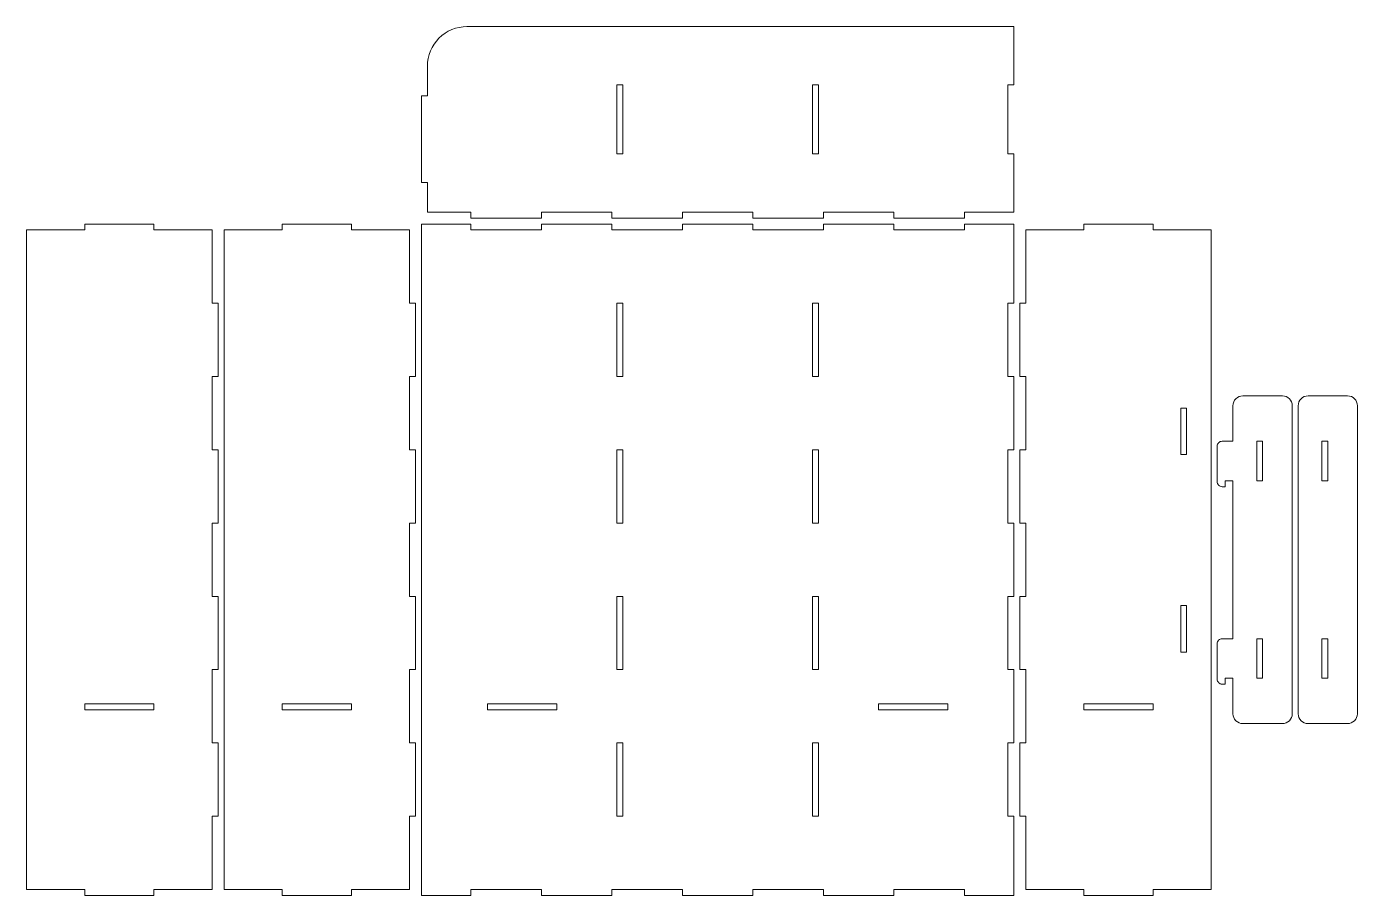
# Model space of a CAD drawing. Header units: millimetres. Extents: x 3376 to 4497, y 1392 to 2308.
# Drawn here: x 3402 to 4076, y 1868 to 2308 of the extents above; entities that cross this region are included whole.
import ezdxf

# ---------------------------------------------------------------- set-up
doc = ezdxf.new("R2010")
doc.units = ezdxf.units.MM
doc.header["$MEASUREMENT"] = 0
doc.layers.add('Camada 1', color=7, linetype='Continuous')

msp = doc.modelspace()

# ---------------------------------------------------------------- linework, layer by layer
at = {"layer": 'Camada 1', "color": 250, "lineweight": 20}
for points, knots in [([(3899.0278, 2278.4736), (3899.0278, 2278.4736), (3899.0278, 2243.4736), (3899.0278, 2243.4736), (3899.0278, 2243.4736), (3899.0278, 2243.4736), (3902.0278, 2243.4736), (3902.0278, 2243.4736), (3902.0278, 2243.4736), (3902.0278, 2243.4736), (3902.0278, 2213.9736), (3902.0278, 2213.9736), (3902.0278, 2213.9736), (3902.0278, 2213.9736), (3877.0278, 2213.9736), (3877.0278, 2213.9736), (3877.0278, 2213.9736), (3877.0278, 2213.9736), (3877.0278, 2210.9736), (3877.0278, 2210.9736), (3877.0278, 2210.9736), (3877.0278, 2210.9736), (3841.3135, 2210.9736), (3841.3135, 2210.9736), (3841.3135, 2210.9736), (3841.3135, 2210.9736), (3841.3135, 2213.9736), (3841.3135, 2213.9736), (3841.3135, 2213.9736), (3841.3135, 2213.9736), (3805.5992, 2213.9736), (3805.5992, 2213.9736), (3805.5992, 2213.9736), (3805.5992, 2213.9736), (3805.5992, 2210.9736), (3805.5992, 2210.9736), (3805.5992, 2210.9736), (3805.5992, 2210.9736), (3769.8849, 2210.9736), (3769.8849, 2210.9736), (3769.8849, 2210.9736), (3769.8849, 2210.9736), (3769.8849, 2213.9736), (3769.8849, 2213.9736), (3769.8849, 2213.9736), (3769.8849, 2213.9736), (3734.1707, 2213.9736), (3734.1707, 2213.9736), (3734.1707, 2213.9736), (3734.1707, 2213.9736), (3734.1707, 2210.9736), (3734.1707, 2210.9736), (3734.1707, 2210.9736), (3734.1707, 2210.9736), (3698.4564, 2210.9736), (3698.4564, 2210.9736), (3698.4564, 2210.9736), (3698.4564, 2210.9736), (3698.4564, 2213.9736), (3698.4564, 2213.9736), (3698.4564, 2213.9736), (3698.4564, 2213.9736), (3662.7421, 2213.9736), (3662.7421, 2213.9736), (3662.7421, 2213.9736), (3662.7421, 2213.9736), (3662.7421, 2210.9736), (3662.7421, 2210.9736), (3662.7421, 2210.9736), (3662.7421, 2210.9736), (3627.0278, 2210.9736), (3627.0278, 2210.9736), (3627.0278, 2210.9736), (3627.0278, 2210.9736), (3627.0278, 2213.9736), (3627.0278, 2213.9736), (3627.0278, 2213.9736), (3627.0278, 2213.9736), (3605.0278, 2213.9736), (3605.0278, 2213.9736), (3605.0278, 2213.9736), (3605.0278, 2213.9736), (3605.0278, 2228.9736), (3605.0278, 2228.9736), (3605.0278, 2228.9736), (3605.0278, 2228.9736), (3602.0278, 2228.9736), (3602.0278, 2228.9736), (3602.0278, 2228.9736), (3602.0278, 2228.9736), (3602.0278, 2272.9736), (3602.0278, 2272.9736), (3602.0278, 2272.9736), (3602.0278, 2272.9736), (3605.0278, 2272.9736), (3605.0278, 2272.9736), (3605.0278, 2272.9736), (3605.0278, 2272.9736), (3605.0278, 2287.9736), (3605.0278, 2287.9736), (3605.0278, 2287.9736), (3605.0278, 2293.2779), (3607.1349, 2298.365), (3610.8857, 2302.1157), (3610.8857, 2302.1157), (3614.6364, 2305.8665), (3619.7235, 2307.9736), (3625.0278, 2307.9736), (3625.0278, 2307.9736), (3625.0278, 2307.9736), (3902.0278, 2307.9736), (3902.0278, 2307.9736), (3902.0278, 2307.9736), (3902.0278, 2307.9736), (3902.0278, 2278.4736), (3902.0278, 2278.4736), (3902.0278, 2278.4736), (3902.0278, 2278.4736), (3899.0278, 2278.4736), (3899.0278, 2278.4736)], [0, 0, 0, 0, 0.03225806, 0.03225806, 0.03225806, 0.03225806, 0.06451613, 0.06451613, 0.06451613, 0.06451613, 0.09677419, 0.09677419, 0.09677419, 0.09677419, 0.12903226, 0.12903226, 0.12903226, 0.12903226, 0.16129032, 0.16129032, 0.16129032, 0.16129032, 0.19354839, 0.19354839, 0.19354839, 0.19354839, 0.22580645, 0.22580645, 0.22580645, 0.22580645, 0.25806452, 0.25806452, 0.25806452, 0.25806452, 0.29032258, 0.29032258, 0.29032258, 0.29032258, 0.32258065, 0.32258065, 0.32258065, 0.32258065, 0.35483871, 0.35483871, 0.35483871, 0.35483871, 0.38709677, 0.38709677, 0.38709677, 0.38709677, 0.41935484, 0.41935484, 0.41935484, 0.41935484, 0.4516129, 0.4516129, 0.4516129, 0.4516129, 0.48387097, 0.48387097, 0.48387097, 0.48387097, 0.51612903, 0.51612903, 0.51612903, 0.51612903, 0.5483871, 0.5483871, 0.5483871, 0.5483871, 0.58064516, 0.58064516, 0.58064516, 0.58064516, 0.61290323, 0.61290323, 0.61290323, 0.61290323, 0.64516129, 0.64516129, 0.64516129, 0.64516129, 0.67741935, 0.67741935, 0.67741935, 0.67741935, 0.70967742, 0.70967742, 0.70967742, 0.70967742, 0.74193548, 0.74193548, 0.74193548, 0.74193548, 0.77419355, 0.77419355, 0.77419355, 0.77419355, 0.80645161, 0.80645161, 0.80645161, 0.80645161, 0.83870968, 0.83870968, 0.83870968, 0.83870968, 0.87096774, 0.87096774, 0.87096774, 0.87096774, 0.90322581, 0.90322581, 0.90322581, 0.90322581, 0.93548387, 0.93548387, 0.93548387, 0.93548387, 1, 1, 1, 1]), ([(3704.0278, 2243.4736), (3704.0278, 2243.4736), (3704.0278, 2278.4736), (3704.0278, 2278.4736), (3704.0278, 2278.4736), (3704.0278, 2278.4736), (3701.0278, 2278.4736), (3701.0278, 2278.4736), (3701.0278, 2278.4736), (3701.0278, 2278.4736), (3701.0278, 2243.4736), (3701.0278, 2243.4736), (3701.0278, 2243.4736), (3701.0278, 2243.4736), (3704.0278, 2243.4736), (3704.0278, 2243.4736)], [0, 0, 0, 0, 0.2, 0.2, 0.2, 0.2, 0.4, 0.4, 0.4, 0.4, 0.6, 0.6, 0.6, 0.6, 1, 1, 1, 1]), ([(3803.0278, 2243.4736), (3803.0278, 2243.4736), (3803.0278, 2278.4736), (3803.0278, 2278.4736), (3803.0278, 2278.4736), (3803.0278, 2278.4736), (3800.0278, 2278.4736), (3800.0278, 2278.4736), (3800.0278, 2278.4736), (3800.0278, 2278.4736), (3800.0278, 2243.4736), (3800.0278, 2243.4736), (3800.0278, 2243.4736), (3800.0278, 2243.4736), (3803.0278, 2243.4736), (3803.0278, 2243.4736)], [0, 0, 0, 0, 0.2, 0.2, 0.2, 0.2, 0.4, 0.4, 0.4, 0.4, 0.6, 0.6, 0.6, 0.6, 1, 1, 1, 1]), ([(3402.0278, 2204.9736), (3402.0278, 2204.9736), (3402.0278, 1870.9736), (3402.0278, 1870.9736), (3402.0278, 1870.9736), (3402.0278, 1870.9736), (3431.5278, 1870.9736), (3431.5278, 1870.9736), (3431.5278, 1870.9736), (3431.5278, 1870.9736), (3431.5278, 1867.9736), (3431.5278, 1867.9736), (3431.5278, 1867.9736), (3431.5278, 1867.9736), (3466.5278, 1867.9736), (3466.5278, 1867.9736), (3466.5278, 1867.9736), (3466.5278, 1867.9736), (3466.5278, 1870.9736), (3466.5278, 1870.9736), (3466.5278, 1870.9736), (3466.5278, 1870.9736), (3496.0278, 1870.9736), (3496.0278, 1870.9736), (3496.0278, 1870.9736), (3496.0278, 1870.9736), (3496.0278, 1908.0914), (3496.0278, 1908.0914), (3496.0278, 1908.0914), (3496.0278, 1908.0914), (3499.0278, 1908.0914), (3499.0278, 1908.0914), (3499.0278, 1908.0914), (3499.0278, 1908.0914), (3499.0278, 1945.2025), (3499.0278, 1945.2025), (3499.0278, 1945.2025), (3499.0278, 1945.2025), (3496.0278, 1945.2025), (3496.0278, 1945.2025), (3496.0278, 1945.2025), (3496.0278, 1945.2025), (3496.0278, 1982.3114), (3496.0278, 1982.3114), (3496.0278, 1982.3114), (3496.0278, 1982.3114), (3499.0278, 1982.3114), (3499.0278, 1982.3114), (3499.0278, 1982.3114), (3499.0278, 1982.3114), (3499.0278, 2019.4225), (3499.0278, 2019.4225), (3499.0278, 2019.4225), (3499.0278, 2019.4225), (3496.0278, 2019.4225), (3496.0278, 2019.4225), (3496.0278, 2019.4225), (3496.0278, 2019.4225), (3496.0278, 2056.5314), (3496.0278, 2056.5314), (3496.0278, 2056.5314), (3496.0278, 2056.5314), (3499.0278, 2056.5314), (3499.0278, 2056.5314), (3499.0278, 2056.5314), (3499.0278, 2056.5314), (3499.0278, 2093.6425), (3499.0278, 2093.6425), (3499.0278, 2093.6425), (3499.0278, 2093.6425), (3496.0278, 2093.6425), (3496.0278, 2093.6425), (3496.0278, 2093.6425), (3496.0278, 2093.6425), (3496.0278, 2130.7514), (3496.0278, 2130.7514), (3496.0278, 2130.7514), (3496.0278, 2130.7514), (3499.0278, 2130.7514), (3499.0278, 2130.7514), (3499.0278, 2130.7514), (3499.0278, 2130.7514), (3499.0278, 2167.8625), (3499.0278, 2167.8625), (3499.0278, 2167.8625), (3499.0278, 2167.8625), (3496.0278, 2167.8625), (3496.0278, 2167.8625), (3496.0278, 2167.8625), (3496.0278, 2167.8625), (3496.0278, 2204.9736), (3496.0278, 2204.9736), (3496.0278, 2204.9736), (3496.0278, 2204.9736), (3466.5278, 2204.9736), (3466.5278, 2204.9736), (3466.5278, 2204.9736), (3466.5278, 2204.9736), (3466.5278, 2207.9736), (3466.5278, 2207.9736), (3466.5278, 2207.9736), (3466.5278, 2207.9736), (3431.5278, 2207.9736), (3431.5278, 2207.9736), (3431.5278, 2207.9736), (3431.5278, 2207.9736), (3431.5278, 2204.9736), (3431.5278, 2204.9736), (3431.5278, 2204.9736), (3431.5278, 2204.9736), (3402.0278, 2204.9736), (3402.0278, 2204.9736)], [0, 0, 0, 0, 0.03448276, 0.03448276, 0.03448276, 0.03448276, 0.06896552, 0.06896552, 0.06896552, 0.06896552, 0.10344828, 0.10344828, 0.10344828, 0.10344828, 0.13793103, 0.13793103, 0.13793103, 0.13793103, 0.17241379, 0.17241379, 0.17241379, 0.17241379, 0.20689655, 0.20689655, 0.20689655, 0.20689655, 0.24137931, 0.24137931, 0.24137931, 0.24137931, 0.27586207, 0.27586207, 0.27586207, 0.27586207, 0.31034483, 0.31034483, 0.31034483, 0.31034483, 0.34482759, 0.34482759, 0.34482759, 0.34482759, 0.37931034, 0.37931034, 0.37931034, 0.37931034, 0.4137931, 0.4137931, 0.4137931, 0.4137931, 0.44827586, 0.44827586, 0.44827586, 0.44827586, 0.48275862, 0.48275862, 0.48275862, 0.48275862, 0.51724138, 0.51724138, 0.51724138, 0.51724138, 0.55172414, 0.55172414, 0.55172414, 0.55172414, 0.5862069, 0.5862069, 0.5862069, 0.5862069, 0.62068966, 0.62068966, 0.62068966, 0.62068966, 0.65517241, 0.65517241, 0.65517241, 0.65517241, 0.68965517, 0.68965517, 0.68965517, 0.68965517, 0.72413793, 0.72413793, 0.72413793, 0.72413793, 0.75862069, 0.75862069, 0.75862069, 0.75862069, 0.79310345, 0.79310345, 0.79310345, 0.79310345, 0.82758621, 0.82758621, 0.82758621, 0.82758621, 0.86206897, 0.86206897, 0.86206897, 0.86206897, 0.89655172, 0.89655172, 0.89655172, 0.89655172, 0.93103448, 0.93103448, 0.93103448, 0.93103448, 1, 1, 1, 1]), ([(3502.0278, 2204.9736), (3502.0278, 2204.9736), (3502.0278, 1870.9736), (3502.0278, 1870.9736), (3502.0278, 1870.9736), (3502.0278, 1870.9736), (3531.5278, 1870.9736), (3531.5278, 1870.9736), (3531.5278, 1870.9736), (3531.5278, 1870.9736), (3531.5278, 1867.9736), (3531.5278, 1867.9736), (3531.5278, 1867.9736), (3531.5278, 1867.9736), (3566.5278, 1867.9736), (3566.5278, 1867.9736), (3566.5278, 1867.9736), (3566.5278, 1867.9736), (3566.5278, 1870.9736), (3566.5278, 1870.9736), (3566.5278, 1870.9736), (3566.5278, 1870.9736), (3596.0278, 1870.9736), (3596.0278, 1870.9736), (3596.0278, 1870.9736), (3596.0278, 1870.9736), (3596.0278, 1908.0914), (3596.0278, 1908.0914), (3596.0278, 1908.0914), (3596.0278, 1908.0914), (3599.0278, 1908.0914), (3599.0278, 1908.0914), (3599.0278, 1908.0914), (3599.0278, 1908.0914), (3599.0278, 1945.2025), (3599.0278, 1945.2025), (3599.0278, 1945.2025), (3599.0278, 1945.2025), (3596.0278, 1945.2025), (3596.0278, 1945.2025), (3596.0278, 1945.2025), (3596.0278, 1945.2025), (3596.0278, 1982.3114), (3596.0278, 1982.3114), (3596.0278, 1982.3114), (3596.0278, 1982.3114), (3599.0278, 1982.3114), (3599.0278, 1982.3114), (3599.0278, 1982.3114), (3599.0278, 1982.3114), (3599.0278, 2019.4225), (3599.0278, 2019.4225), (3599.0278, 2019.4225), (3599.0278, 2019.4225), (3596.0278, 2019.4225), (3596.0278, 2019.4225), (3596.0278, 2019.4225), (3596.0278, 2019.4225), (3596.0278, 2056.5314), (3596.0278, 2056.5314), (3596.0278, 2056.5314), (3596.0278, 2056.5314), (3599.0278, 2056.5314), (3599.0278, 2056.5314), (3599.0278, 2056.5314), (3599.0278, 2056.5314), (3599.0278, 2093.6425), (3599.0278, 2093.6425), (3599.0278, 2093.6425), (3599.0278, 2093.6425), (3596.0278, 2093.6425), (3596.0278, 2093.6425), (3596.0278, 2093.6425), (3596.0278, 2093.6425), (3596.0278, 2130.7514), (3596.0278, 2130.7514), (3596.0278, 2130.7514), (3596.0278, 2130.7514), (3599.0278, 2130.7514), (3599.0278, 2130.7514), (3599.0278, 2130.7514), (3599.0278, 2130.7514), (3599.0278, 2167.8625), (3599.0278, 2167.8625), (3599.0278, 2167.8625), (3599.0278, 2167.8625), (3596.0278, 2167.8625), (3596.0278, 2167.8625), (3596.0278, 2167.8625), (3596.0278, 2167.8625), (3596.0278, 2204.9736), (3596.0278, 2204.9736), (3596.0278, 2204.9736), (3596.0278, 2204.9736), (3566.5278, 2204.9736), (3566.5278, 2204.9736), (3566.5278, 2204.9736), (3566.5278, 2204.9736), (3566.5278, 2207.9736), (3566.5278, 2207.9736), (3566.5278, 2207.9736), (3566.5278, 2207.9736), (3531.5278, 2207.9736), (3531.5278, 2207.9736), (3531.5278, 2207.9736), (3531.5278, 2207.9736), (3531.5278, 2204.9736), (3531.5278, 2204.9736), (3531.5278, 2204.9736), (3531.5278, 2204.9736), (3502.0278, 2204.9736), (3502.0278, 2204.9736)], [0, 0, 0, 0, 0.03448276, 0.03448276, 0.03448276, 0.03448276, 0.06896552, 0.06896552, 0.06896552, 0.06896552, 0.10344828, 0.10344828, 0.10344828, 0.10344828, 0.13793103, 0.13793103, 0.13793103, 0.13793103, 0.17241379, 0.17241379, 0.17241379, 0.17241379, 0.20689655, 0.20689655, 0.20689655, 0.20689655, 0.24137931, 0.24137931, 0.24137931, 0.24137931, 0.27586207, 0.27586207, 0.27586207, 0.27586207, 0.31034483, 0.31034483, 0.31034483, 0.31034483, 0.34482759, 0.34482759, 0.34482759, 0.34482759, 0.37931034, 0.37931034, 0.37931034, 0.37931034, 0.4137931, 0.4137931, 0.4137931, 0.4137931, 0.44827586, 0.44827586, 0.44827586, 0.44827586, 0.48275862, 0.48275862, 0.48275862, 0.48275862, 0.51724138, 0.51724138, 0.51724138, 0.51724138, 0.55172414, 0.55172414, 0.55172414, 0.55172414, 0.5862069, 0.5862069, 0.5862069, 0.5862069, 0.62068966, 0.62068966, 0.62068966, 0.62068966, 0.65517241, 0.65517241, 0.65517241, 0.65517241, 0.68965517, 0.68965517, 0.68965517, 0.68965517, 0.72413793, 0.72413793, 0.72413793, 0.72413793, 0.75862069, 0.75862069, 0.75862069, 0.75862069, 0.79310345, 0.79310345, 0.79310345, 0.79310345, 0.82758621, 0.82758621, 0.82758621, 0.82758621, 0.86206897, 0.86206897, 0.86206897, 0.86206897, 0.89655172, 0.89655172, 0.89655172, 0.89655172, 0.93103448, 0.93103448, 0.93103448, 0.93103448, 1, 1, 1, 1]), ([(3902.0278, 1867.9736), (3902.0278, 1867.9736), (3902.0278, 1908.0914), (3902.0278, 1908.0914), (3902.0278, 1908.0914), (3902.0278, 1908.0914), (3899.0278, 1908.0914), (3899.0278, 1908.0914), (3899.0278, 1908.0914), (3899.0278, 1908.0914), (3899.0278, 1945.2025), (3899.0278, 1945.2025), (3899.0278, 1945.2025), (3899.0278, 1945.2025), (3902.0278, 1945.2025), (3902.0278, 1945.2025), (3902.0278, 1945.2025), (3902.0278, 1945.2025), (3902.0278, 1982.3114), (3902.0278, 1982.3114), (3902.0278, 1982.3114), (3902.0278, 1982.3114), (3899.0278, 1982.3114), (3899.0278, 1982.3114), (3899.0278, 1982.3114), (3899.0278, 1982.3114), (3899.0278, 2019.4225), (3899.0278, 2019.4225), (3899.0278, 2019.4225), (3899.0278, 2019.4225), (3902.0278, 2019.4225), (3902.0278, 2019.4225), (3902.0278, 2019.4225), (3902.0278, 2019.4225), (3902.0278, 2056.5314), (3902.0278, 2056.5314), (3902.0278, 2056.5314), (3902.0278, 2056.5314), (3899.0278, 2056.5314), (3899.0278, 2056.5314), (3899.0278, 2056.5314), (3899.0278, 2056.5314), (3899.0278, 2093.6425), (3899.0278, 2093.6425), (3899.0278, 2093.6425), (3899.0278, 2093.6425), (3902.0278, 2093.6425), (3902.0278, 2093.6425), (3902.0278, 2093.6425), (3902.0278, 2093.6425), (3902.0278, 2130.7514), (3902.0278, 2130.7514), (3902.0278, 2130.7514), (3902.0278, 2130.7514), (3899.0278, 2130.7514), (3899.0278, 2130.7514), (3899.0278, 2130.7514), (3899.0278, 2130.7514), (3899.0278, 2167.8625), (3899.0278, 2167.8625), (3899.0278, 2167.8625), (3899.0278, 2167.8625), (3902.0278, 2167.8625), (3902.0278, 2167.8625), (3902.0278, 2167.8625), (3902.0278, 2167.8625), (3902.0278, 2207.9736), (3902.0278, 2207.9736), (3902.0278, 2207.9736), (3902.0278, 2207.9736), (3877.0278, 2207.9736), (3877.0278, 2207.9736), (3877.0278, 2207.9736), (3877.0278, 2207.9736), (3877.0278, 2204.9736), (3877.0278, 2204.9736), (3877.0278, 2204.9736), (3877.0278, 2204.9736), (3841.3135, 2204.9736), (3841.3135, 2204.9736), (3841.3135, 2204.9736), (3841.3135, 2204.9736), (3841.3135, 2207.9736), (3841.3135, 2207.9736), (3841.3135, 2207.9736), (3841.3135, 2207.9736), (3805.5992, 2207.9736), (3805.5992, 2207.9736), (3805.5992, 2207.9736), (3805.5992, 2207.9736), (3805.5992, 2204.9736), (3805.5992, 2204.9736), (3805.5992, 2204.9736), (3805.5992, 2204.9736), (3769.8849, 2204.9736), (3769.8849, 2204.9736), (3769.8849, 2204.9736), (3769.8849, 2204.9736), (3769.8849, 2207.9736), (3769.8849, 2207.9736), (3769.8849, 2207.9736), (3769.8849, 2207.9736), (3734.1707, 2207.9736), (3734.1707, 2207.9736), (3734.1707, 2207.9736), (3734.1707, 2207.9736), (3734.1707, 2204.9736), (3734.1707, 2204.9736), (3734.1707, 2204.9736), (3734.1707, 2204.9736), (3698.4564, 2204.9736), (3698.4564, 2204.9736), (3698.4564, 2204.9736), (3698.4564, 2204.9736), (3698.4564, 2207.9736), (3698.4564, 2207.9736), (3698.4564, 2207.9736), (3698.4564, 2207.9736), (3662.7421, 2207.9736), (3662.7421, 2207.9736), (3662.7421, 2207.9736), (3662.7421, 2207.9736), (3662.7421, 2204.9736), (3662.7421, 2204.9736), (3662.7421, 2204.9736), (3662.7421, 2204.9736), (3627.0278, 2204.9736), (3627.0278, 2204.9736), (3627.0278, 2204.9736), (3627.0278, 2204.9736), (3627.0278, 2207.9736), (3627.0278, 2207.9736), (3627.0278, 2207.9736), (3627.0278, 2207.9736), (3602.0278, 2207.9736), (3602.0278, 2207.9736), (3602.0278, 2207.9736), (3602.0278, 2207.9736), (3602.0278, 1867.9736), (3602.0278, 1867.9736), (3602.0278, 1867.9736), (3602.0278, 1867.9736), (3627.0278, 1867.9736), (3627.0278, 1867.9736), (3627.0278, 1867.9736), (3627.0278, 1867.9736), (3627.0278, 1870.9736), (3627.0278, 1870.9736), (3627.0278, 1870.9736), (3627.0278, 1870.9736), (3662.7421, 1870.9736), (3662.7421, 1870.9736), (3662.7421, 1870.9736), (3662.7421, 1870.9736), (3662.7421, 1867.9736), (3662.7421, 1867.9736), (3662.7421, 1867.9736), (3662.7421, 1867.9736), (3698.4564, 1867.9736), (3698.4564, 1867.9736), (3698.4564, 1867.9736), (3698.4564, 1867.9736), (3698.4564, 1870.9736), (3698.4564, 1870.9736), (3698.4564, 1870.9736), (3698.4564, 1870.9736), (3734.1707, 1870.9736), (3734.1707, 1870.9736), (3734.1707, 1870.9736), (3734.1707, 1870.9736), (3734.1707, 1867.9736), (3734.1707, 1867.9736), (3734.1707, 1867.9736), (3734.1707, 1867.9736), (3769.8849, 1867.9736), (3769.8849, 1867.9736), (3769.8849, 1867.9736), (3769.8849, 1867.9736), (3769.8849, 1870.9736), (3769.8849, 1870.9736), (3769.8849, 1870.9736), (3769.8849, 1870.9736), (3805.5992, 1870.9736), (3805.5992, 1870.9736), (3805.5992, 1870.9736), (3805.5992, 1870.9736), (3805.5992, 1867.9736), (3805.5992, 1867.9736), (3805.5992, 1867.9736), (3805.5992, 1867.9736), (3841.3135, 1867.9736), (3841.3135, 1867.9736), (3841.3135, 1867.9736), (3841.3135, 1867.9736), (3841.3135, 1870.9736), (3841.3135, 1870.9736), (3841.3135, 1870.9736), (3841.3135, 1870.9736), (3877.0278, 1870.9736), (3877.0278, 1870.9736), (3877.0278, 1870.9736), (3877.0278, 1870.9736), (3877.0278, 1867.9736), (3877.0278, 1867.9736), (3877.0278, 1867.9736), (3877.0278, 1867.9736), (3902.0278, 1867.9736), (3902.0278, 1867.9736)], [0, 0, 0, 0, 0.01886792, 0.01886792, 0.01886792, 0.01886792, 0.03773585, 0.03773585, 0.03773585, 0.03773585, 0.05660377, 0.05660377, 0.05660377, 0.05660377, 0.0754717, 0.0754717, 0.0754717, 0.0754717, 0.09433962, 0.09433962, 0.09433962, 0.09433962, 0.11320755, 0.11320755, 0.11320755, 0.11320755, 0.13207547, 0.13207547, 0.13207547, 0.13207547, 0.1509434, 0.1509434, 0.1509434, 0.1509434, 0.16981132, 0.16981132, 0.16981132, 0.16981132, 0.18867925, 0.18867925, 0.18867925, 0.18867925, 0.20754717, 0.20754717, 0.20754717, 0.20754717, 0.22641509, 0.22641509, 0.22641509, 0.22641509, 0.24528302, 0.24528302, 0.24528302, 0.24528302, 0.26415094, 0.26415094, 0.26415094, 0.26415094, 0.28301887, 0.28301887, 0.28301887, 0.28301887, 0.30188679, 0.30188679, 0.30188679, 0.30188679, 0.32075472, 0.32075472, 0.32075472, 0.32075472, 0.33962264, 0.33962264, 0.33962264, 0.33962264, 0.35849057, 0.35849057, 0.35849057, 0.35849057, 0.37735849, 0.37735849, 0.37735849, 0.37735849, 0.39622642, 0.39622642, 0.39622642, 0.39622642, 0.41509434, 0.41509434, 0.41509434, 0.41509434, 0.43396226, 0.43396226, 0.43396226, 0.43396226, 0.45283019, 0.45283019, 0.45283019, 0.45283019, 0.47169811, 0.47169811, 0.47169811, 0.47169811, 0.49056604, 0.49056604, 0.49056604, 0.49056604, 0.50943396, 0.50943396, 0.50943396, 0.50943396, 0.52830189, 0.52830189, 0.52830189, 0.52830189, 0.54716981, 0.54716981, 0.54716981, 0.54716981, 0.56603774, 0.56603774, 0.56603774, 0.56603774, 0.58490566, 0.58490566, 0.58490566, 0.58490566, 0.60377358, 0.60377358, 0.60377358, 0.60377358, 0.62264151, 0.62264151, 0.62264151, 0.62264151, 0.64150943, 0.64150943, 0.64150943, 0.64150943, 0.66037736, 0.66037736, 0.66037736, 0.66037736, 0.67924528, 0.67924528, 0.67924528, 0.67924528, 0.69811321, 0.69811321, 0.69811321, 0.69811321, 0.71698113, 0.71698113, 0.71698113, 0.71698113, 0.73584906, 0.73584906, 0.73584906, 0.73584906, 0.75471698, 0.75471698, 0.75471698, 0.75471698, 0.77358491, 0.77358491, 0.77358491, 0.77358491, 0.79245283, 0.79245283, 0.79245283, 0.79245283, 0.81132075, 0.81132075, 0.81132075, 0.81132075, 0.83018868, 0.83018868, 0.83018868, 0.83018868, 0.8490566, 0.8490566, 0.8490566, 0.8490566, 0.86792453, 0.86792453, 0.86792453, 0.86792453, 0.88679245, 0.88679245, 0.88679245, 0.88679245, 0.90566038, 0.90566038, 0.90566038, 0.90566038, 0.9245283, 0.9245283, 0.9245283, 0.9245283, 0.94339623, 0.94339623, 0.94339623, 0.94339623, 0.96226415, 0.96226415, 0.96226415, 0.96226415, 1, 1, 1, 1]), ([(4002.0278, 1870.9736), (4002.0278, 1870.9736), (3972.5278, 1870.9736), (3972.5278, 1870.9736), (3972.5278, 1870.9736), (3972.5278, 1870.9736), (3972.5278, 1867.9736), (3972.5278, 1867.9736), (3972.5278, 1867.9736), (3972.5278, 1867.9736), (3937.5278, 1867.9736), (3937.5278, 1867.9736), (3937.5278, 1867.9736), (3937.5278, 1867.9736), (3937.5278, 1870.9736), (3937.5278, 1870.9736), (3937.5278, 1870.9736), (3937.5278, 1870.9736), (3908.0278, 1870.9736), (3908.0278, 1870.9736), (3908.0278, 1870.9736), (3908.0278, 1870.9736), (3908.0278, 1908.0914), (3908.0278, 1908.0914), (3908.0278, 1908.0914), (3908.0278, 1908.0914), (3905.0278, 1908.0914), (3905.0278, 1908.0914), (3905.0278, 1908.0914), (3905.0278, 1908.0914), (3905.0278, 1945.2025), (3905.0278, 1945.2025), (3905.0278, 1945.2025), (3905.0278, 1945.2025), (3908.0278, 1945.2025), (3908.0278, 1945.2025), (3908.0278, 1945.2025), (3908.0278, 1945.2025), (3908.0278, 1982.3114), (3908.0278, 1982.3114), (3908.0278, 1982.3114), (3908.0278, 1982.3114), (3905.0278, 1982.3114), (3905.0278, 1982.3114), (3905.0278, 1982.3114), (3905.0278, 1982.3114), (3905.0278, 2019.4225), (3905.0278, 2019.4225), (3905.0278, 2019.4225), (3905.0278, 2019.4225), (3908.0278, 2019.4225), (3908.0278, 2019.4225), (3908.0278, 2019.4225), (3908.0278, 2019.4225), (3908.0278, 2056.5314), (3908.0278, 2056.5314), (3908.0278, 2056.5314), (3908.0278, 2056.5314), (3905.0278, 2056.5314), (3905.0278, 2056.5314), (3905.0278, 2056.5314), (3905.0278, 2056.5314), (3905.0278, 2093.6425), (3905.0278, 2093.6425), (3905.0278, 2093.6425), (3905.0278, 2093.6425), (3908.0278, 2093.6425), (3908.0278, 2093.6425), (3908.0278, 2093.6425), (3908.0278, 2093.6425), (3908.0278, 2130.7514), (3908.0278, 2130.7514), (3908.0278, 2130.7514), (3908.0278, 2130.7514), (3905.0278, 2130.7514), (3905.0278, 2130.7514), (3905.0278, 2130.7514), (3905.0278, 2130.7514), (3905.0278, 2167.8625), (3905.0278, 2167.8625), (3905.0278, 2167.8625), (3905.0278, 2167.8625), (3908.0278, 2167.8625), (3908.0278, 2167.8625), (3908.0278, 2167.8625), (3908.0278, 2167.8625), (3908.0278, 2204.9736), (3908.0278, 2204.9736), (3908.0278, 2204.9736), (3908.0278, 2204.9736), (3937.5278, 2204.9736), (3937.5278, 2204.9736), (3937.5278, 2204.9736), (3937.5278, 2204.9736), (3937.5278, 2207.9736), (3937.5278, 2207.9736), (3937.5278, 2207.9736), (3937.5278, 2207.9736), (3972.5278, 2207.9736), (3972.5278, 2207.9736), (3972.5278, 2207.9736), (3972.5278, 2207.9736), (3972.5278, 2204.9736), (3972.5278, 2204.9736), (3972.5278, 2204.9736), (3972.5278, 2204.9736), (4002.0278, 2204.9736), (4002.0278, 2204.9736), (4002.0278, 2204.9736), (4002.0278, 2204.9736), (4002.0278, 1870.9736), (4002.0278, 1870.9736)], [0, 0, 0, 0, 0.03448276, 0.03448276, 0.03448276, 0.03448276, 0.06896552, 0.06896552, 0.06896552, 0.06896552, 0.10344828, 0.10344828, 0.10344828, 0.10344828, 0.13793103, 0.13793103, 0.13793103, 0.13793103, 0.17241379, 0.17241379, 0.17241379, 0.17241379, 0.20689655, 0.20689655, 0.20689655, 0.20689655, 0.24137931, 0.24137931, 0.24137931, 0.24137931, 0.27586207, 0.27586207, 0.27586207, 0.27586207, 0.31034483, 0.31034483, 0.31034483, 0.31034483, 0.34482759, 0.34482759, 0.34482759, 0.34482759, 0.37931034, 0.37931034, 0.37931034, 0.37931034, 0.4137931, 0.4137931, 0.4137931, 0.4137931, 0.44827586, 0.44827586, 0.44827586, 0.44827586, 0.48275862, 0.48275862, 0.48275862, 0.48275862, 0.51724138, 0.51724138, 0.51724138, 0.51724138, 0.55172414, 0.55172414, 0.55172414, 0.55172414, 0.5862069, 0.5862069, 0.5862069, 0.5862069, 0.62068966, 0.62068966, 0.62068966, 0.62068966, 0.65517241, 0.65517241, 0.65517241, 0.65517241, 0.68965517, 0.68965517, 0.68965517, 0.68965517, 0.72413793, 0.72413793, 0.72413793, 0.72413793, 0.75862069, 0.75862069, 0.75862069, 0.75862069, 0.79310345, 0.79310345, 0.79310345, 0.79310345, 0.82758621, 0.82758621, 0.82758621, 0.82758621, 0.86206897, 0.86206897, 0.86206897, 0.86206897, 0.89655172, 0.89655172, 0.89655172, 0.89655172, 0.93103448, 0.93103448, 0.93103448, 0.93103448, 1, 1, 1, 1]), ([(3704.0278, 2167.8625), (3704.0278, 2167.8625), (3704.0278, 2130.7514), (3704.0278, 2130.7514), (3704.0278, 2130.7514), (3704.0278, 2130.7514), (3701.0278, 2130.7514), (3701.0278, 2130.7514), (3701.0278, 2130.7514), (3701.0278, 2130.7514), (3701.0278, 2167.8625), (3701.0278, 2167.8625), (3701.0278, 2167.8625), (3701.0278, 2167.8625), (3704.0278, 2167.8625), (3704.0278, 2167.8625)], [0, 0, 0, 0, 0.2, 0.2, 0.2, 0.2, 0.4, 0.4, 0.4, 0.4, 0.6, 0.6, 0.6, 0.6, 1, 1, 1, 1]), ([(3803.0278, 2167.8625), (3803.0278, 2167.8625), (3803.0278, 2130.7514), (3803.0278, 2130.7514), (3803.0278, 2130.7514), (3803.0278, 2130.7514), (3800.0278, 2130.7514), (3800.0278, 2130.7514), (3800.0278, 2130.7514), (3800.0278, 2130.7514), (3800.0278, 2167.8625), (3800.0278, 2167.8625), (3800.0278, 2167.8625), (3800.0278, 2167.8625), (3803.0278, 2167.8625), (3803.0278, 2167.8625)], [0, 0, 0, 0, 0.2, 0.2, 0.2, 0.2, 0.4, 0.4, 0.4, 0.4, 0.6, 0.6, 0.6, 0.6, 1, 1, 1, 1]), ([(4043.0278, 1959.9736), (4043.0278, 1959.9736), (4043.0278, 2115.9736), (4043.0278, 2115.9736), (4043.0278, 2115.9736), (4043.0278, 2118.735), (4040.7892, 2120.9736), (4038.0278, 2120.9736), (4038.0278, 2120.9736), (4038.0278, 2120.9736), (4018.0278, 2120.9736), (4018.0278, 2120.9736), (4018.0278, 2120.9736), (4016.7017, 2120.9736), (4015.4299, 2120.4468), (4014.4923, 2119.5091), (4014.4923, 2119.5091), (4013.5546, 2118.5715), (4013.0278, 2117.2997), (4013.0278, 2115.9736), (4013.0278, 2115.9736), (4013.0278, 2115.9736), (4013.0278, 2097.9736), (4013.0278, 2097.9736), (4013.0278, 2097.9736), (4013.0278, 2097.9736), (4007.5278, 2097.9736), (4007.5278, 2097.9736), (4007.5278, 2097.9736), (4006.8648, 2097.9736), (4006.2289, 2097.7102), (4005.76, 2097.2414), (4005.76, 2097.2414), (4005.2912, 2096.7725), (4005.0278, 2096.1366), (4005.0278, 2095.4736), (4005.0278, 2095.4736), (4005.0278, 2095.4736), (4005.0278, 2077.4736), (4005.0278, 2077.4736), (4005.0278, 2077.4736), (4005.0278, 2076.8106), (4005.2912, 2076.1747), (4005.76, 2075.7058), (4005.76, 2075.7058), (4006.2289, 2075.237), (4006.8648, 2074.9736), (4007.5278, 2074.9736), (4007.5278, 2074.9736), (4007.5278, 2074.9736), (4009.0278, 2074.9736), (4009.0278, 2074.9736), (4009.0278, 2074.9736), (4009.0278, 2074.9736), (4009.0278, 2077.9736), (4009.0278, 2077.9736), (4009.0278, 2077.9736), (4009.0278, 2077.9736), (4013.0278, 2077.9736), (4013.0278, 2077.9736), (4013.0278, 2077.9736), (4013.0278, 2077.9736), (4013.0278, 1997.9736), (4013.0278, 1997.9736), (4013.0278, 1997.9736), (4013.0278, 1997.9736), (4007.5278, 1997.9736), (4007.5278, 1997.9736), (4007.5278, 1997.9736), (4006.8648, 1997.9736), (4006.2289, 1997.7102), (4005.76, 1997.2414), (4005.76, 1997.2414), (4005.2912, 1996.7725), (4005.0278, 1996.1366), (4005.0278, 1995.4736), (4005.0278, 1995.4736), (4005.0278, 1995.4736), (4005.0278, 1977.4736), (4005.0278, 1977.4736), (4005.0278, 1977.4736), (4005.0278, 1976.8106), (4005.2912, 1976.1747), (4005.76, 1975.7058), (4005.76, 1975.7058), (4006.2289, 1975.237), (4006.8648, 1974.9736), (4007.5278, 1974.9736), (4007.5278, 1974.9736), (4007.5278, 1974.9736), (4009.0278, 1974.9736), (4009.0278, 1974.9736), (4009.0278, 1974.9736), (4009.0278, 1974.9736), (4009.0278, 1977.9736), (4009.0278, 1977.9736), (4009.0278, 1977.9736), (4009.0278, 1977.9736), (4013.0278, 1977.9736), (4013.0278, 1977.9736), (4013.0278, 1977.9736), (4013.0278, 1977.9736), (4013.0278, 1959.9736), (4013.0278, 1959.9736), (4013.0278, 1959.9736), (4013.0278, 1958.6475), (4013.5546, 1957.3757), (4014.4923, 1956.4381), (4014.4923, 1956.4381), (4015.4299, 1955.5004), (4016.7017, 1954.9736), (4018.0278, 1954.9736), (4018.0278, 1954.9736), (4018.0278, 1954.9736), (4038.0278, 1954.9736), (4038.0278, 1954.9736), (4038.0278, 1954.9736), (4039.3539, 1954.9736), (4040.6257, 1955.5004), (4041.5633, 1956.4381), (4041.5633, 1956.4381), (4042.501, 1957.3757), (4043.0278, 1958.6475), (4043.0278, 1959.9736)], [0, 0, 0, 0, 0.03125, 0.03125, 0.03125, 0.03125, 0.0625, 0.0625, 0.0625, 0.0625, 0.09375, 0.09375, 0.09375, 0.09375, 0.125, 0.125, 0.125, 0.125, 0.15625, 0.15625, 0.15625, 0.15625, 0.1875, 0.1875, 0.1875, 0.1875, 0.21875, 0.21875, 0.21875, 0.21875, 0.25, 0.25, 0.25, 0.25, 0.28125, 0.28125, 0.28125, 0.28125, 0.3125, 0.3125, 0.3125, 0.3125, 0.34375, 0.34375, 0.34375, 0.34375, 0.375, 0.375, 0.375, 0.375, 0.40625, 0.40625, 0.40625, 0.40625, 0.4375, 0.4375, 0.4375, 0.4375, 0.46875, 0.46875, 0.46875, 0.46875, 0.5, 0.5, 0.5, 0.5, 0.53125, 0.53125, 0.53125, 0.53125, 0.5625, 0.5625, 0.5625, 0.5625, 0.59375, 0.59375, 0.59375, 0.59375, 0.625, 0.625, 0.625, 0.625, 0.65625, 0.65625, 0.65625, 0.65625, 0.6875, 0.6875, 0.6875, 0.6875, 0.71875, 0.71875, 0.71875, 0.71875, 0.75, 0.75, 0.75, 0.75, 0.78125, 0.78125, 0.78125, 0.78125, 0.8125, 0.8125, 0.8125, 0.8125, 0.84375, 0.84375, 0.84375, 0.84375, 0.875, 0.875, 0.875, 0.875, 0.90625, 0.90625, 0.90625, 0.90625, 0.9375, 0.9375, 0.9375, 0.9375, 1, 1, 1, 1]), ([(4076.0278, 1959.9736), (4076.0278, 1959.9736), (4076.0278, 2115.9736), (4076.0278, 2115.9736), (4076.0278, 2115.9736), (4076.0278, 2118.735), (4073.7892, 2120.9736), (4071.0278, 2120.9736), (4071.0278, 2120.9736), (4071.0278, 2120.9736), (4051.0278, 2120.9736), (4051.0278, 2120.9736), (4051.0278, 2120.9736), (4049.7017, 2120.9736), (4048.4299, 2120.4468), (4047.4923, 2119.5091), (4047.4923, 2119.5091), (4046.5546, 2118.5715), (4046.0278, 2117.2997), (4046.0278, 2115.9736), (4046.0278, 2115.9736), (4046.0278, 2069.0349), (4046.0278, 2000.5086), (4046.0278, 1959.9736), (4046.0278, 1959.9736), (4046.0278, 1958.6475), (4046.5546, 1957.3757), (4047.4923, 1956.4381), (4047.4923, 1956.4381), (4048.4299, 1955.5004), (4049.7017, 1954.9736), (4051.0278, 1954.9736), (4051.0278, 1954.9736), (4051.0278, 1954.9736), (4071.0278, 1954.9736), (4071.0278, 1954.9736), (4071.0278, 1954.9736), (4072.3539, 1954.9736), (4073.6257, 1955.5004), (4074.5633, 1956.4381), (4074.5633, 1956.4381), (4075.501, 1957.3757), (4076.0278, 1958.6475), (4076.0278, 1959.9736)], [0, 0, 0, 0, 0.08333333, 0.08333333, 0.08333333, 0.08333333, 0.16666667, 0.16666667, 0.16666667, 0.16666667, 0.25, 0.25, 0.25, 0.25, 0.33333333, 0.33333333, 0.33333333, 0.33333333, 0.41666667, 0.41666667, 0.41666667, 0.41666667, 0.5, 0.5, 0.5, 0.5, 0.58333333, 0.58333333, 0.58333333, 0.58333333, 0.66666667, 0.66666667, 0.66666667, 0.66666667, 0.75, 0.75, 0.75, 0.75, 0.83333333, 0.83333333, 0.83333333, 0.83333333, 1, 1, 1, 1]), ([(3986.5278, 2091.2236), (3986.5278, 2091.2236), (3989.5278, 2091.2236), (3989.5278, 2091.2236), (3989.5278, 2091.2236), (3989.5278, 2091.2236), (3989.5278, 2114.7236), (3989.5278, 2114.7236), (3989.5278, 2114.7236), (3989.5278, 2114.7236), (3986.5278, 2114.7236), (3986.5278, 2114.7236), (3986.5278, 2114.7236), (3986.5278, 2114.7236), (3986.5278, 2091.2236), (3986.5278, 2091.2236)], [0, 0, 0, 0, 0.2, 0.2, 0.2, 0.2, 0.4, 0.4, 0.4, 0.4, 0.6, 0.6, 0.6, 0.6, 1, 1, 1, 1]), ([(4028.0278, 2077.9736), (4028.0278, 2077.9736), (4025.0278, 2077.9736), (4025.0278, 2077.9736), (4025.0278, 2077.9736), (4025.0278, 2077.9736), (4025.0278, 2097.9736), (4025.0278, 2097.9736), (4025.0278, 2097.9736), (4025.0278, 2097.9736), (4028.0278, 2097.9736), (4028.0278, 2097.9736), (4028.0278, 2097.9736), (4028.0278, 2097.9736), (4028.0278, 2077.9736), (4028.0278, 2077.9736)], [0, 0, 0, 0, 0.2, 0.2, 0.2, 0.2, 0.4, 0.4, 0.4, 0.4, 0.6, 0.6, 0.6, 0.6, 1, 1, 1, 1]), ([(4061.0278, 2077.9736), (4061.0278, 2077.9736), (4058.0278, 2077.9736), (4058.0278, 2077.9736), (4058.0278, 2077.9736), (4058.0278, 2077.9736), (4058.0278, 2097.9736), (4058.0278, 2097.9736), (4058.0278, 2097.9736), (4058.0278, 2097.9736), (4061.0278, 2097.9736), (4061.0278, 2097.9736), (4061.0278, 2097.9736), (4061.0278, 2097.9736), (4061.0278, 2077.9736), (4061.0278, 2077.9736)], [0, 0, 0, 0, 0.2, 0.2, 0.2, 0.2, 0.4, 0.4, 0.4, 0.4, 0.6, 0.6, 0.6, 0.6, 1, 1, 1, 1]), ([(3704.0278, 2093.6425), (3704.0278, 2093.6425), (3704.0278, 2056.5314), (3704.0278, 2056.5314), (3704.0278, 2056.5314), (3704.0278, 2056.5314), (3701.0278, 2056.5314), (3701.0278, 2056.5314), (3701.0278, 2056.5314), (3701.0278, 2056.5314), (3701.0278, 2093.6425), (3701.0278, 2093.6425), (3701.0278, 2093.6425), (3701.0278, 2093.6425), (3704.0278, 2093.6425), (3704.0278, 2093.6425)], [0, 0, 0, 0, 0.2, 0.2, 0.2, 0.2, 0.4, 0.4, 0.4, 0.4, 0.6, 0.6, 0.6, 0.6, 1, 1, 1, 1]), ([(3803.0278, 2093.6425), (3803.0278, 2093.6425), (3803.0278, 2056.5314), (3803.0278, 2056.5314), (3803.0278, 2056.5314), (3803.0278, 2056.5314), (3800.0278, 2056.5314), (3800.0278, 2056.5314), (3800.0278, 2056.5314), (3800.0278, 2056.5314), (3800.0278, 2093.6425), (3800.0278, 2093.6425), (3800.0278, 2093.6425), (3800.0278, 2093.6425), (3803.0278, 2093.6425), (3803.0278, 2093.6425)], [0, 0, 0, 0, 0.2, 0.2, 0.2, 0.2, 0.4, 0.4, 0.4, 0.4, 0.6, 0.6, 0.6, 0.6, 1, 1, 1, 1]), ([(3704.0278, 2019.4225), (3704.0278, 2019.4225), (3704.0278, 1982.3114), (3704.0278, 1982.3114), (3704.0278, 1982.3114), (3704.0278, 1982.3114), (3701.0278, 1982.3114), (3701.0278, 1982.3114), (3701.0278, 1982.3114), (3701.0278, 1982.3114), (3701.0278, 2019.4225), (3701.0278, 2019.4225), (3701.0278, 2019.4225), (3701.0278, 2019.4225), (3704.0278, 2019.4225), (3704.0278, 2019.4225)], [0, 0, 0, 0, 0.2, 0.2, 0.2, 0.2, 0.4, 0.4, 0.4, 0.4, 0.6, 0.6, 0.6, 0.6, 1, 1, 1, 1]), ([(3803.0278, 2019.4225), (3803.0278, 2019.4225), (3803.0278, 1982.3114), (3803.0278, 1982.3114), (3803.0278, 1982.3114), (3803.0278, 1982.3114), (3800.0278, 1982.3114), (3800.0278, 1982.3114), (3800.0278, 1982.3114), (3800.0278, 1982.3114), (3800.0278, 2019.4225), (3800.0278, 2019.4225), (3800.0278, 2019.4225), (3800.0278, 2019.4225), (3803.0278, 2019.4225), (3803.0278, 2019.4225)], [0, 0, 0, 0, 0.2, 0.2, 0.2, 0.2, 0.4, 0.4, 0.4, 0.4, 0.6, 0.6, 0.6, 0.6, 1, 1, 1, 1]), ([(3986.5278, 2014.7236), (3986.5278, 2014.7236), (3986.5278, 1991.2236), (3986.5278, 1991.2236), (3986.5278, 1991.2236), (3986.5278, 1991.2236), (3989.5278, 1991.2236), (3989.5278, 1991.2236), (3989.5278, 1991.2236), (3989.5278, 1991.2236), (3989.5278, 2014.7236), (3989.5278, 2014.7236), (3989.5278, 2014.7236), (3989.5278, 2014.7236), (3986.5278, 2014.7236), (3986.5278, 2014.7236)], [0, 0, 0, 0, 0.2, 0.2, 0.2, 0.2, 0.4, 0.4, 0.4, 0.4, 0.6, 0.6, 0.6, 0.6, 1, 1, 1, 1]), ([(4025.0278, 1997.9736), (4025.0278, 1997.9736), (4028.0278, 1997.9736), (4028.0278, 1997.9736), (4028.0278, 1997.9736), (4028.0278, 1997.9736), (4028.0278, 1977.9736), (4028.0278, 1977.9736), (4028.0278, 1977.9736), (4028.0278, 1977.9736), (4025.0278, 1977.9736), (4025.0278, 1977.9736), (4025.0278, 1977.9736), (4025.0278, 1977.9736), (4025.0278, 1997.9736), (4025.0278, 1997.9736)], [0, 0, 0, 0, 0.2, 0.2, 0.2, 0.2, 0.4, 0.4, 0.4, 0.4, 0.6, 0.6, 0.6, 0.6, 1, 1, 1, 1]), ([(4058.0278, 1997.9736), (4058.0278, 1997.9736), (4061.0278, 1997.9736), (4061.0278, 1997.9736), (4061.0278, 1997.9736), (4061.0278, 1997.9736), (4061.0278, 1977.9736), (4061.0278, 1977.9736), (4061.0278, 1977.9736), (4061.0278, 1977.9736), (4058.0278, 1977.9736), (4058.0278, 1977.9736), (4058.0278, 1977.9736), (4058.0278, 1977.9736), (4058.0278, 1997.9736), (4058.0278, 1997.9736)], [0, 0, 0, 0, 0.2, 0.2, 0.2, 0.2, 0.4, 0.4, 0.4, 0.4, 0.6, 0.6, 0.6, 0.6, 1, 1, 1, 1]), ([(3431.5278, 1961.9736), (3431.5278, 1961.9736), (3431.5278, 1964.9736), (3431.5278, 1964.9736), (3431.5278, 1964.9736), (3431.5278, 1964.9736), (3466.5278, 1964.9736), (3466.5278, 1964.9736), (3466.5278, 1964.9736), (3466.5278, 1964.9736), (3466.5278, 1961.9736), (3466.5278, 1961.9736), (3466.5278, 1961.9736), (3466.5278, 1961.9736), (3431.5278, 1961.9736), (3431.5278, 1961.9736)], [0, 0, 0, 0, 0.2, 0.2, 0.2, 0.2, 0.4, 0.4, 0.4, 0.4, 0.6, 0.6, 0.6, 0.6, 1, 1, 1, 1]), ([(3531.5278, 1961.9736), (3531.5278, 1961.9736), (3531.5278, 1964.9736), (3531.5278, 1964.9736), (3531.5278, 1964.9736), (3531.5278, 1964.9736), (3566.5278, 1964.9736), (3566.5278, 1964.9736), (3566.5278, 1964.9736), (3566.5278, 1964.9736), (3566.5278, 1961.9736), (3566.5278, 1961.9736), (3566.5278, 1961.9736), (3566.5278, 1961.9736), (3531.5278, 1961.9736), (3531.5278, 1961.9736)], [0, 0, 0, 0, 0.2, 0.2, 0.2, 0.2, 0.4, 0.4, 0.4, 0.4, 0.6, 0.6, 0.6, 0.6, 1, 1, 1, 1]), ([(3670.5278, 1961.9736), (3670.5278, 1961.9736), (3635.5278, 1961.9736), (3635.5278, 1961.9736), (3635.5278, 1961.9736), (3635.5278, 1961.9736), (3635.5278, 1964.9736), (3635.5278, 1964.9736), (3635.5278, 1964.9736), (3635.5278, 1964.9736), (3670.5278, 1964.9736), (3670.5278, 1964.9736), (3670.5278, 1964.9736), (3670.5278, 1964.9736), (3670.5278, 1961.9736), (3670.5278, 1961.9736)], [0, 0, 0, 0, 0.2, 0.2, 0.2, 0.2, 0.4, 0.4, 0.4, 0.4, 0.6, 0.6, 0.6, 0.6, 1, 1, 1, 1]), ([(3868.5278, 1961.9736), (3868.5278, 1961.9736), (3833.5278, 1961.9736), (3833.5278, 1961.9736), (3833.5278, 1961.9736), (3833.5278, 1961.9736), (3833.5278, 1964.9736), (3833.5278, 1964.9736), (3833.5278, 1964.9736), (3833.5278, 1964.9736), (3868.5278, 1964.9736), (3868.5278, 1964.9736), (3868.5278, 1964.9736), (3868.5278, 1964.9736), (3868.5278, 1961.9736), (3868.5278, 1961.9736)], [0, 0, 0, 0, 0.2, 0.2, 0.2, 0.2, 0.4, 0.4, 0.4, 0.4, 0.6, 0.6, 0.6, 0.6, 1, 1, 1, 1]), ([(3937.5278, 1961.9736), (3937.5278, 1961.9736), (3972.5278, 1961.9736), (3972.5278, 1961.9736), (3972.5278, 1961.9736), (3972.5278, 1961.9736), (3972.5278, 1964.9736), (3972.5278, 1964.9736), (3972.5278, 1964.9736), (3972.5278, 1964.9736), (3937.5278, 1964.9736), (3937.5278, 1964.9736), (3937.5278, 1964.9736), (3937.5278, 1964.9736), (3937.5278, 1961.9736), (3937.5278, 1961.9736)], [0, 0, 0, 0, 0.2, 0.2, 0.2, 0.2, 0.4, 0.4, 0.4, 0.4, 0.6, 0.6, 0.6, 0.6, 1, 1, 1, 1]), ([(3704.0278, 1945.2025), (3704.0278, 1945.2025), (3704.0278, 1908.0914), (3704.0278, 1908.0914), (3704.0278, 1908.0914), (3704.0278, 1908.0914), (3701.0278, 1908.0914), (3701.0278, 1908.0914), (3701.0278, 1908.0914), (3701.0278, 1908.0914), (3701.0278, 1945.2025), (3701.0278, 1945.2025), (3701.0278, 1945.2025), (3701.0278, 1945.2025), (3704.0278, 1945.2025), (3704.0278, 1945.2025)], [0, 0, 0, 0, 0.2, 0.2, 0.2, 0.2, 0.4, 0.4, 0.4, 0.4, 0.6, 0.6, 0.6, 0.6, 1, 1, 1, 1]), ([(3803.0278, 1945.2025), (3803.0278, 1945.2025), (3803.0278, 1908.0914), (3803.0278, 1908.0914), (3803.0278, 1908.0914), (3803.0278, 1908.0914), (3800.0278, 1908.0914), (3800.0278, 1908.0914), (3800.0278, 1908.0914), (3800.0278, 1908.0914), (3800.0278, 1945.2025), (3800.0278, 1945.2025), (3800.0278, 1945.2025), (3800.0278, 1945.2025), (3803.0278, 1945.2025), (3803.0278, 1945.2025)], [0, 0, 0, 0, 0.2, 0.2, 0.2, 0.2, 0.4, 0.4, 0.4, 0.4, 0.6, 0.6, 0.6, 0.6, 1, 1, 1, 1])]:
    msp.add_open_spline(points, degree=3, knots=knots, dxfattribs=at)

doc.saveas('drawing.dxf')
